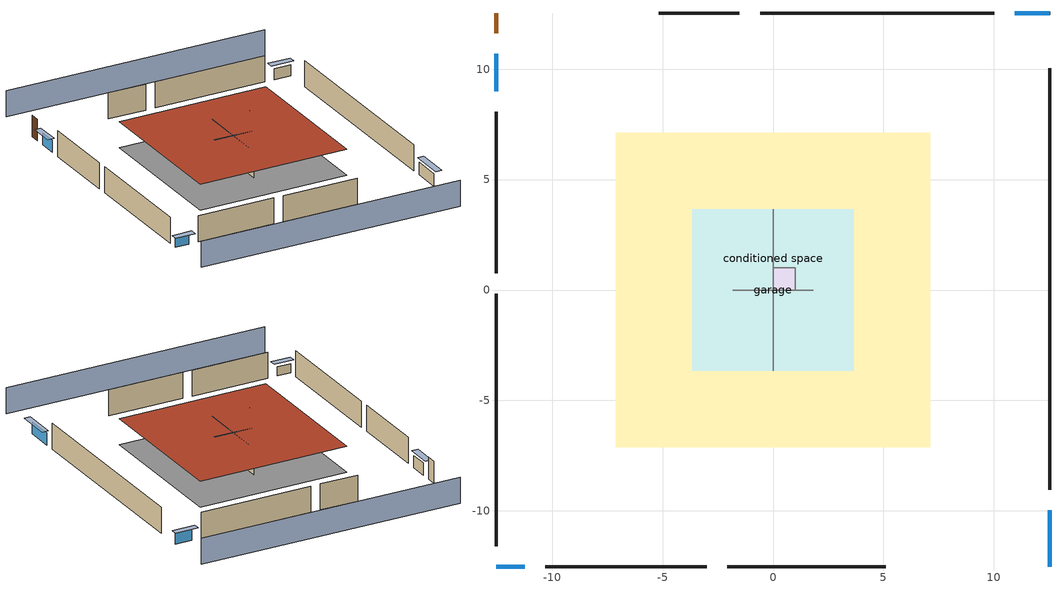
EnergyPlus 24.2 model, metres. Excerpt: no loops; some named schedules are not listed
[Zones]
central ac and furnace airloop ret air zone
 floor adiabatic (AdiabaticConst): 0,0 0,1 1,1 1,0 z0
 wall adiabatic (AdiabaticConst): 0,1 0,0 1,0 1,1 0,1 z0:1
 ceiling adiabatic (AdiabaticConst): 1,0 1,1 0,1 0,0 z1
conditioned space
 floor foundation (Slab2 construction): -7.11,-7.11 -7.11,7.11 7.11,7.11 7.11,-7.11 z0
 wall outside (AdiabaticWallConstruction 1): -12.54,12.54 -12.54,11.63 z0:2.03
 wall outside (AdiabaticWallConstruction): 12.54,-12.54 12.54,-9.98 z0:1.16; -12.54,-12.54 -11.24,-12.54 z0:0.85; -12.54,10.7 -12.54,9.01 z0:1.13; 12.54,12.54 10.95,12.54 z0:1.04
 wall outside (Wall3 construction): 12.54,-9.05 12.54,10.04 z0:2.44
 wall outside (Wall4 construction): -2.06,-12.54 5.11,-12.54 z0:2.44
 wall outside (Wall7 construction): -12.54,-0.16 -12.54,-11.61 z0:2.44
 wall outside (Wall8 construction): 10.02,12.54 -0.59,12.54 z0:2.44
 wall to garage (Wall5 construction): 0,3.66 0,-3.66 z0:2.44
 wall to garage (Wall6 construction): -1.83,0 1.83,0 z0:2.44
 window (WindowConstruction): 12.54,-12.54 12.54,-9.98 z0:1.16
 window (WindowConstruction 1): -12.54,-12.54 -11.24,-12.54 z0:0.85
 window (WindowConstruction 2): -12.54,10.7 -12.54,9.01 z0:1.13
 window (WindowConstruction 3): 12.54,12.54 10.95,12.54 z0:1.04
 door (Door): -12.54,12.54 -12.54,11.63 z0:2.03
 roof outside (Roof2 construction): -7.11,7.11 -7.11,-7.11 7.11,-7.11 7.11,7.11 z2.44
garage
 floor foundation (Slab1 construction): -3.66,-3.66 -3.66,3.66 3.66,3.66 3.66,-3.66 z0
 wall outside (Wall1 construction): -10.31,-12.54 -2.99,-12.54 z0:2.44
 wall outside (Wall2 construction): -12.54,8.08 -12.54,0.77 z0:2.44
 wall outside (Wall9 construction): -1.52,12.54 -5.17,12.54 z0:2.44
 roof outside (Roof1 construction): -3.66,3.66 -3.66,-3.66 3.66,-3.66 3.66,3.66 z2.44
shading: 12.54,17.12 -12.54,17.12 / -12.54,-17.12 12.54,-17.12 z0:2.44; 12.54,-9.67 12.54,-12.85 13.15,-12.85 13.15,-9.67 z1.46; -10.93,-12.54 -12.85,-12.54 -12.85,-13.15 -10.93,-13.15 z1.16; -12.54,8.71 -12.54,11.01 -13.15,11.01 -13.15,8.71 z1.43; 10.64,12.54 12.85,12.54 12.85,13.15 10.64,13.15 z1.34
[Building]
Building 1: Terrain=Suburbs
[Site:Location]
Portland Intl Arpt_OR: Latitude {deg}=45.59; Longitude {deg}=-122.6; Time Zone {hr}=-8; Elevation {m}=33; Keep Site Location Information=Yes
[Site:GroundTemperature:Shallow]
10.2558, 8.96328, 8.85977, 9.47314, 11.9355, 14.3863, 16.5111, 17.8571, 17.9714, 16.8767, 14.8061, 12.4304
[Site:WaterMainsTemperature]
Calculation Method=Schedule; Temperature Schedule=mains temperature schedule
[Material] Roughness=Rough; Thermal Absorptance=0.9
Name | Thickness {m} | Conductivity {W/m-K} | Density {kg/m3} | Specific Heat {J/kg-K} | Solar Absorptance | Visible Absorptance
asphalt or fiberglass shingles | 0.00635 | 0.162714 | 1121.4 | 1465.45 | 0.85 | 0.85
concrete 4.0 in. | 0.1016 | 1.803125 | 2242.8 | 837.4 | 0.7 | 0.7
door material | 0.04445 | 0.0612267 | 512.64 | 1214.23 | 0.7 | 0.7
floor covering | 0.0127 | 0.0450781 | 54.468 | 1339.84 | 0.9 | 0.9
furniture material conditioned space 1; furniture material garage 1 | 0.1524 | 0.115458 | 640.8 | 1214.23 | 0.6 | 0.6
gypsum board | 0.0127 | 0.160291 | 801 | 837.4 | 0.6 | 0.6
osb sheathing 0.5 in. | 0.0127 | 0.115458 | 512.64 | 1214.23 | 0.6 | 0.6
osb sheathing 0.5 in. 1; osb sheathing 0.5 in. 2; osb sheathing 0.5 in. 3 | 0.0127 | 0.115458 | 512.64 | 1214.23 | 0.7 | 0.7
osb sheathing 0.75 in. | 0.01905 | 0.115458 | 512.64 | 1214.23 | 0.7 | 0.7
roof rigid ins | 0.00254769 | 0.029427 | 32.04 | 1214.23 | 0.7 | 0.7
roof rigid ins 1 | 0.103632 | 0.029427 | 32.04 | 1214.23 | 0.7 | 0.7
roof stud and cavity | 0.2032 | 0.161866 | 78.34581 | 1123.46 | 0.7 | 0.7
wall rigid ins | 0.512978 | 0.029427 | 32.04 | 1214.23 | 0.7 | 0.7
wall stud and cavity | 0.1397 | 0.727959 | 139.0536 | 1170.24 | 0.6 | 0.6
wall stud and cavity 1 | 0.1397 | 0.550994 | 139.0536 | 1170.24 | 0.7 | 0.7
wall stud and cavity 2 | 0.1397 | 0.335416 | 139.0536 | 1170.24 | 0.7 | 0.7
wall stud and cavity 3 | 0.0889 | 0.380278 | 52.3479 | 1209.89 | 0.7 | 0.7
wall stud and cavity 4 | 0.0889 | 0.391764 | 83.0341 | 1211.67 | 0.7 | 0.7
wood siding | 0.0254 | 0.102417 | 544.68 | 1172.36 | 0.85 | 0.85
wood siding 1; wood siding 2 | 0.0254 | 0.102417 | 544.68 | 1172.36 | 0.7 | 0.7
[Material:NoMass]
Adiabatic: Roughness=Rough; Thermal Resistance {m2-K/W}=176.1; Thermal Absorptance=0.9; Solar Absorptance=0.7; Visible Absorptance=0.7
[WindowMaterial:SimpleGlazingSystem]
WindowMaterial: U-Factor {W/m2-K}=2.78222; Solar Heat Gain Coefficient=0.56
[Construction]
AdiabaticConst: Adiabatic
AdiabaticWallConstruction: wood siding 1, wall rigid ins, wall stud and cavity 3, gypsum board
AdiabaticWallConstruction 1: wood siding 2, wall rigid ins, wall stud and cavity 3, gypsum board
Door: door material
furniture construction conditioned space 1: furniture material conditioned space 1
furniture construction garage 1: furniture material garage 1
PartitionWallConstruction: gypsum board, wall stud and cavity 4, gypsum board
Roof1 construction: asphalt or fiberglass shingles, roof rigid ins, osb sheathing 0.5 in.
Roof2 construction: asphalt or fiberglass shingles, roof rigid ins 1, osb sheathing 0.75 in., roof stud and cavity, gypsum board
Slab1 construction: concrete 4.0 in.
Slab2 construction: concrete 4.0 in., floor covering
Wall1 construction; Wall2 construction: wood siding, osb sheathing 0.5 in. 1, wall stud and cavity
Wall3 construction; Wall4 construction: wood siding, osb sheathing 0.5 in. 1, wall stud and cavity 1, gypsum board
Wall5 construction: osb sheathing 0.5 in. 2, wall stud and cavity 2, gypsum board
Wall6 construction: osb sheathing 0.5 in. 3, wall stud and cavity 2, gypsum board
Wall7 construction; Wall8 construction: wood siding, osb sheathing 0.5 in. 2, wall stud and cavity 1, gypsum board
Wall9 construction: wood siding, osb sheathing 0.5 in. 2, wall stud and cavity
WindowConstruction; WindowConstruction 1; WindowConstruction 2; WindowConstruction 3: WindowMaterial
[Zone] Multiplier=1
Name | Volume {m3} | Part of Total Floor Area
central ac and furnace airloop ret air zone | 1 | No
conditioned space | 493.619 | Yes
garage | 130.484 | Yes
[Space]
Name | Zone | Space Type | Volume {m3}
central ac and furnace airloop ret air space | central ac and furnace airloop ret air zone | Plenum Space Type
conditioned space 1 | conditioned space |  | 493.619
garage 1 | garage |  | 130.484
[SpaceList]
Plenum Space Type: central ac and furnace airloop ret air space
[OtherEquipment] Design Level Calculation Method=EquipmentLevel
Name | Fuel Type | Zone or ZoneList or Space or SpaceList | Schedule | Design Level {W} | Fraction Latent | Fraction Radiant | Fraction Lost
central ac and furnace airloop_0 RetCondToRP; central ac and furnace airloop_0 RetSensLkToRP | None | central ac and furnace airloop ret air space | Always On Discrete | 0 | 0 | 0 | 0
central ac and furnace airloop_0 RetLatLkToRP | None | central ac and furnace airloop ret air space | Always On Discrete | 0 | 1 | 0 | 0
central ac and furnace airloop_0 SupCondToLv; central ac and furnace airloop_0 SupSensLkToCond; mech vent house fan sensible load | None | conditioned space 1 | Always On Discrete | 0 | 0 | 0 | 0
central ac and furnace airloop_0 SupLatLkToCond; mech vent house fan latent load | None | conditioned space 1 | Always On Discrete | 0 | 1 | 0 | 0
clothes dryer 1 | Electricity | conditioned space 1 | clothes_dryer | 0 | 0.015 | 0.081 | 0.85
cooking range 1 | Electricity | conditioned space 1 | cooking_range | 0 | 0.08 | 0.432 | 0.2
general water use latent | None | conditioned space 1 | general water use schedule | 99.529 | 1 | 0 | 0
general water use sensible | None | conditioned space 1 | general water use schedule | -98.09 | 0 | 0.6 | 0
misc lighting | NaturalGas | conditioned space 1 | misc lighting schedule | 184.905 | 0 | 0 | 1
central ac and furnace airloop_0 RetCondToDZ; central ac and furnace airloop_0 SupCondToDZ; central ac and furnace airloop_0 SupSensLkToDZ; water heater sens | None | garage 1 | Always On Discrete | 0 | 0 | 0 | 0
central ac and furnace airloop_0 SupLatLkToDZ; water heater lat | None | garage 1 | Always On Discrete | 0 | 1 | 0 | 0
water heater energy adjustment1 | Electricity | garage 1 | Always On Discrete | 0.01 | 0 | 0 | 1
[SurfaceProperty:ExposedFoundationPerimeter] Exposed Perimeter Calculation Method=TotalExposedPerimeter
Name | Total Exposed Perimeter {m}
Slab2 | 52.21224
Slab1 | 18.288
[SurfaceProperty:IncidentSolarMultiplier] Incident Solar Multiplier=1; Incident Solar Multiplier Schedule=trans schedule winter=0.85 summer=0.7
Window1; Window2; Window3; Window4
[InternalMass]
Name | Construction | Zone or ZoneList | Space or SpaceList | Surface Area {m2}
furniture mass conditioned space 1 | furniture construction conditioned space 1 | conditioned space | conditioned space 1 | 80.97429
partition wall mass | PartitionWallConstruction | conditioned space | conditioned space 1 | 202.436
furniture mass garage 1 | furniture construction garage 1 | garage | garage 1 | 5.35122
[Lights] Design Level Calculation Method=LightingLevel; Return Air Fraction=0; Fraction Radiant=0.6; Fraction Visible=0.2; Fraction Replaceable=1
Name | Zone or ZoneList or Space or SpaceList | Schedule | Lighting Level {W}
interior lighting | conditioned space 1 | lighting_interior | 355.679
garage lighting | garage 1 | lighting_garage | 11.785
[People]
occupants: Zone or ZoneList or Space or SpaceList=conditioned space 1; Number of People Schedule=occupants; Number of People Calculation Method=People; Number of People=5; Fraction Radiant=0.314171; Sensible Heat Fraction=0.56303; Activity Level Schedule=occupants activity schedule; Carbon Dioxide Generation Rate {m3/s-W}=0; Enable ASHRAE 55 Comfort Warnings=No; Mean Radiant Temperature Calculation Type=EnclosureAveraged
[ElectricEquipment] Design Level Calculation Method=EquipmentLevel
Name | Zone or ZoneList or Space or SpaceList | Schedule | Design Level {W} | Fraction Latent | Fraction Radiant | Fraction Lost
ceiling fan | conditioned space 1 | ceiling_fan | 18.5819 | 0 | 0.558 | 0
clothes dryer | conditioned space 1 | clothes_dryer | 5006.98 | 0.015 | 0.081 | 0.85
clothes washer | conditioned space 1 | clothes_washer | 292.465 | 0.03 | 0.162 | 0.7
cooking range | conditioned space 1 | cooking_range | 1254.91 | 0.08 | 0.432 | 0.2
dishwasher | conditioned space 1 | dishwasher | 290.987 | 0.3 | 0.18 | 0.4
fridge | conditioned space 1 | fridge schedule | 43.7215 | 0 | 0.6 | 0
mech vent bath fan 0 | conditioned space 1 | mech vent bath fan 0 schedule | 30 | 0 | 0 | 1
mech vent house fan | conditioned space 1 | mech vent house fan schedule | 0 | 0 | 0 | 1
mech vent house fan cfis | conditioned space 1 | mech vent house fan cfis schedule | 0 | 0 | 0 | 0
mech vent range fan 0 | conditioned space 1 | mech vent range fan 0 schedule | 30 | 0 | 0 | 1
misc permanent spa heater | conditioned space 1 | misc permanent spa heater schedule | 565.761 | 0 | 0 | 1
misc permanent spa pump | conditioned space 1 | misc permanent spa pump schedule | 591.647 | 0 | 0 | 1
misc plug loads | conditioned space 1 | plug_loads_other | 471.775 | 0.021 | 0.558 | 0.049
misc tv | conditioned space 1 | plug_loads_tv | 571.867 | 0 | 0.6 | 0
whole house fan | conditioned space 1 | Always On Discrete | 0 | 0 | 0 | 1
freezer | garage 1 | freezer schedule | 194.914 | 0 | 0.6 | 0
fridge 1 | garage 1 | fridge schedule 1 | 90.9498 | 0 | 0.6 | 0
[ZoneInfiltration:DesignFlowRate] Schedule=Always On Discrete; Design Flow Rate Calculation Method=Flow/Zone; Design Flow Rate {m3/s}=0
Name | Zone or ZoneList or Space or SpaceList
infil flow; natural vent flow; whole house fan flow | conditioned space 1
garage 1 duct leakage imbalance infil flow | garage 1
[ZoneMixing] Schedule=Always On Continuous; Design Flow Rate Calculation Method=Flow/Zone; Design Flow Rate {m3/s}=0
Name | Zone or Space | Source Zone or Space
central ac and furnace airloop_0 ZoneMixDZToCond mix | conditioned space | garage
central ac and furnace airloop_0 ZoneMixCondToDZ mix | garage | conditioned space
[ZoneInfiltration:EffectiveLeakageArea]
infil garage 1: Zone or Space=garage 1; Schedule=Always On Discrete; Effective Air Leakage Area {cm2}=407.755; Stack Coefficient=0.000129147; Wind Coefficient=4.38083e-05
[AvailabilityManager:Scheduled]
central ac and furnace airloop Availability Manager: Schedule=Always On Discrete
[AirLoopHVAC:ReturnPlenum]
Air Loop HVAC Return Plenum 1: Zone=central ac and furnace airloop ret air zone
[WaterUse:Equipment]
dishwasher: Peak Flow Rate {m3/s}=4.67694e-06; Flow Rate Fraction Schedule=hot_water_dishwasher
[Foundation:Kiva] Wall Height Above Grade {m}=0.1016; Wall Depth Below Slab {m}=0.2032
Name | Initial Indoor Air Temperature {C}
Foundation Kiva 1 | 13.4258
Foundation Kiva 2 | 18.3333
[Foundation:Kiva:Settings]
Soil Conductivity {W/m-K}=1.3848; Soil Density {kg/m3}=1842.3; Soil Specific Heat {J/kg-K}=418.7; Ground Solar Absorptivity=0.9; Ground Thermal Absorptivity=0.9; Ground Surface Roughness {m}=0.03; Far-Field Width {m}=40; Deep-Ground Boundary Condition=ZeroFlux; Deep-Ground Depth {m}=40; Minimum Cell Dimension {m}=0.2; Maximum Cell Growth Coefficient=3; Simulation Timestep=Timestep
[Exterior:Lights]
exterior lighting: Schedule=exterior lighting schedule; Design Level {W}=12.0218
[EnergyManagementSystem:GlobalVariable]
central_ac_and_furnace_airloop_0_DuctImbalLkExhFanEquivCond
central_ac_and_furnace_airloop_0_DuctImbalLkExhFanEquivDZ
central_ac_and_furnace_airloop_0_DuctImbalLkSupFanEquivCond
central_ac_and_furnace_airloop_0_DuctImbalLkSupFanEquivDZ
central_ac_and_furnace_airloop_0_DZ_T
central_ac_and_furnace_airloop_0_DZ_W
central_ac_and_furnace_airloop_0_RetCondToDZ
central_ac_and_furnace_airloop_0_RetCondToRP
central_ac_and_furnace_airloop_0_RetLatLkToRP
central_ac_and_furnace_airloop_0_RetSensLkToRP
central_ac_and_furnace_airloop_0_SupCondToDZ
central_ac_and_furnace_airloop_0_SupCondToLv
central_ac_and_furnace_airloop_0_SupLatLkToCond
central_ac_and_furnace_airloop_0_SupLatLkToDZ
central_ac_and_furnace_airloop_0_SupSensLkToCond
central_ac_and_furnace_airloop_0_SupSensLkToDZ
central_ac_and_furnace_airloop_0_ZoneMixCondToDZ
central_ac_and_furnace_airloop_0_ZoneMixDZToCond
central_ac_and_furnace_airloop_AH_MFR
central_ac_and_furnace_airloop_AH_Tout
central_ac_and_furnace_airloop_AH_VFR
central_ac_and_furnace_airloop_AH_Wout
central_ac_and_furnace_airloop_Fan_RTF
central_ac_and_furnace_airloop_RA_T
central_ac_and_furnace_airloop_Ra_W
infil_program_Qfan
infil_program_Qinf
natural_vent_program_Qnv
natural_vent_program_Qwhf
[EnergyManagementSystem:Sensor]
Name | Output:Variable or Output:Meter Index Key | Output:Variable or Output:Meter
airflow_gain | infil flow | Infiltration Sensible Heat Gain Energy
airflow_gain_1 | natural vent flow | Infiltration Sensible Heat Gain Energy
airflow_gain_2 | whole house fan flow | Infiltration Sensible Heat Gain Energy
airflow_loss | infil flow | Infiltration Sensible Heat Loss Energy
airflow_loss_1 | natural vent flow | Infiltration Sensible Heat Loss Energy
airflow_loss_2 | whole house fan flow | Infiltration Sensible Heat Loss Energy
central_ac_and_furnace_airloop_0_DZ_T_s | garage | Zone Air Temperature
central_ac_and_furnace_airloop_0_DZ_W_s | garage | Zone Mean Air Humidity Ratio
central_ac_and_furnace_airloop_AH_MFR_s | Node 5 | System Node Mass Flow Rate
central_ac_and_furnace_airloop_AH_Tout_s | Node 5 | System Node Temperature
central_ac_and_furnace_airloop_AH_VFR_s | Node 5 | System Node Current Density Volume Flow Rate
central_ac_and_furnace_airloop_AH_Wout_s | Node 5 | System Node Humidity Ratio
central_ac_and_furnace_airloop_RA_T_s | Node 8 | System Node Temperature
central_ac_and_furnace_airloop_Ra_W_s | Node 8 | System Node Humidity Ratio
clg_load_cond |  | Cooling:EnergyTransfer:Zone:CONDITIONED SPACE
clg_load_duct |  | Cooling:EnergyTransfer:Zone:CENTRAL AC AND FURNACE AIRLOOP RET AIR ZONE
clg_sp_s; clg_sp_s_1 | cooling setpoint | Schedule Value
clothes_dryer_exhaust_0_sch_s | clothes_dryer | Schedule Value
cool_season | cooling season schedule | Schedule Value
ducts_conv | central ac and furnace airloop_0 RetCondToRP | Other Equipment Convective Heating Energy
ducts_conv_1 | central ac and furnace airloop_0 RetLatLkToRP | Other Equipment Convective Heating Energy
ducts_conv_2 | central ac and furnace airloop_0 RetSensLkToRP | Other Equipment Convective Heating Energy
ducts_conv_3 | central ac and furnace airloop_0 SupCondToLv | Other Equipment Convective Heating Energy
ducts_conv_4 | central ac and furnace airloop_0 SupLatLkToCond | Other Equipment Convective Heating Energy
ducts_conv_5 | central ac and furnace airloop_0 SupSensLkToCond | Other Equipment Convective Heating Energy
ducts_rad | central ac and furnace airloop_0 RetCondToRP | Other Equipment Radiant Heating Energy
ducts_rad_1 | central ac and furnace airloop_0 RetLatLkToRP | Other Equipment Radiant Heating Energy
ducts_rad_2 | central ac and furnace airloop_0 RetSensLkToRP | Other Equipment Radiant Heating Energy
ducts_rad_3 | central ac and furnace airloop_0 SupCondToLv | Other Equipment Radiant Heating Energy
ducts_rad_4 | central ac and furnace airloop_0 SupLatLkToCond | Other Equipment Radiant Heating Energy
ducts_rad_5 | central ac and furnace airloop_0 SupSensLkToCond | Other Equipment Radiant Heating Energy
fridge_tin_s_1 | garage | Zone Mean Air Temperature
htg_load_cond |  | Heating:EnergyTransfer:Zone:CONDITIONED SPACE
htg_load_duct |  | Heating:EnergyTransfer:Zone:CENTRAL AC AND FURNACE AIRLOOP RET AIR ZONE
htg_sp_s; htg_sp_s_1 | heating setpoint | Schedule Value
ig_ee_conv | ceiling fan | Electric Equipment Convective Heating Energy
ig_ee_conv_1 | clothes dryer | Electric Equipment Convective Heating Energy
ig_ee_conv_10 | whole house fan | Electric Equipment Convective Heating Energy
ig_ee_conv_3 | cooking range | Electric Equipment Convective Heating Energy
ig_ee_conv_4 | dishwasher | Electric Equipment Convective Heating Energy
ig_ee_conv_5 | fridge | Electric Equipment Convective Heating Energy
ig_ee_conv_6 | misc permanent spa heater | Electric Equipment Convective Heating Energy
ig_ee_conv_7 | misc permanent spa pump | Electric Equipment Convective Heating Energy
ig_ee_conv_8 | misc plug loads | Electric Equipment Convective Heating Energy
ig_ee_conv_9 | misc tv | Electric Equipment Convective Heating Energy
ig_ee_rad | ceiling fan | Electric Equipment Radiant Heating Energy
ig_ee_rad_1 | clothes dryer | Electric Equipment Radiant Heating Energy
ig_ee_rad_10 | whole house fan | Electric Equipment Radiant Heating Energy
ig_ee_rad_3 | cooking range | Electric Equipment Radiant Heating Energy
ig_ee_rad_4 | dishwasher | Electric Equipment Radiant Heating Energy
ig_ee_rad_5 | fridge | Electric Equipment Radiant Heating Energy
ig_ee_rad_6 | misc permanent spa heater | Electric Equipment Radiant Heating Energy
ig_ee_rad_7 | misc permanent spa pump | Electric Equipment Radiant Heating Energy
ig_ee_rad_8 | misc plug loads | Electric Equipment Radiant Heating Energy
ig_ee_rad_9 | misc tv | Electric Equipment Radiant Heating Energy
ig_lgt_conv | interior lighting | Lights Convective Heating Energy
ig_lgt_rad | interior lighting | Lights Radiant Heating Energy
ig_lgt_vis | interior lighting | Lights Visible Radiation Heating Energy
ig_oe_conv | clothes dryer 1 | Other Equipment Convective Heating Energy
ig_oe_conv_1 | cooking range 1 | Other Equipment Convective Heating Energy
ig_oe_conv_2 | general water use latent | Other Equipment Convective Heating Energy
ig_oe_conv_3 | general water use sensible | Other Equipment Convective Heating Energy
ig_oe_conv_4 | misc lighting | Other Equipment Convective Heating Energy
ig_oe_rad | clothes dryer 1 | Other Equipment Radiant Heating Energy
ig_oe_rad_1 | cooking range 1 | Other Equipment Radiant Heating Energy
ig_oe_rad_2 | general water use latent | Other Equipment Radiant Heating Energy
ig_oe_rad_3 | general water use sensible | Other Equipment Radiant Heating Energy
ig_oe_rad_4 | misc lighting | Other Equipment Radiant Heating Energy
ig_ppl_conv | occupants | People Convective Heating Energy
ig_ppl_rad | occupants | People Radiant Heating Energy
im_conv | furniture mass conditioned space 1 | Surface Inside Face Convection Heat Gain Energy
im_conv_1 | partition wall mass | Surface Inside Face Convection Heat Gain Energy
im_ig | furniture mass conditioned space 1 | Surface Inside Face Internal Gains Radiation Heat Gain Energy
im_ig_1 | partition wall mass | Surface Inside Face Internal Gains Radiation Heat Gain Energy
im_lgt | furniture mass conditioned space 1 | Surface Inside Face Lights Radiation Heat Gain Energy
im_lgt_1 | partition wall mass | Surface Inside Face Lights Radiation Heat Gain Energy
im_sol | furniture mass conditioned space 1 | Surface Inside Face Solar Radiation Heat Gain Energy
im_sol_1 | partition wall mass | Surface Inside Face Solar Radiation Heat Gain Energy
im_surf | furniture mass conditioned space 1 | Surface Inside Face Net Surface Thermal Radiation Heat Gain Energy
im_surf_1 | partition wall mass | Surface Inside Face Net Surface Thermal Radiation Heat Gain Energy
mech_vent_bath_fan_0_sch_s | mech vent bath fan 0 schedule | Schedule Value
mech_vent_range_fan_0_sch_s | mech vent range fan 0 schedule | Schedule Value
mv_conv | mech vent bath fan 0 | Electric Equipment Convective Heating Energy
mv_conv_1 | mech vent house fan | Electric Equipment Convective Heating Energy
mv_conv_2 | mech vent house fan cfis | Electric Equipment Convective Heating Energy
mv_conv_3 | mech vent range fan 0 | Electric Equipment Convective Heating Energy
mv_conv_4 | mech vent house fan latent load | Other Equipment Convective Heating Energy
mv_conv_5 | mech vent house fan sensible load | Other Equipment Convective Heating Energy
mv_rad | mech vent bath fan 0 | Electric Equipment Radiant Heating Energy
mv_rad_1 | mech vent house fan | Electric Equipment Radiant Heating Energy
mv_rad_2 | mech vent house fan cfis | Electric Equipment Radiant Heating Energy
mv_rad_3 | mech vent range fan 0 | Electric Equipment Radiant Heating Energy
mv_rad_4 | mech vent house fan latent load | Other Equipment Radiant Heating Energy
mv_rad_5 | mech vent house fan sensible load | Other Equipment Radiant Heating Energy
natural_vent_s | natural vent schedule | Schedule Value
out_pb_s |  | Site Outdoor Air Barometric Pressure
out_wt_s |  | Site Outdoor Air Humidity Ratio
site_vw_s |  | Site Wind Speed
ss_back_out | Window1 | Surface Window Shortwave from Zone Back Out Window Heat Transfer Rate
ss_back_out_1 | Window2 | Surface Window Shortwave from Zone Back Out Window Heat Transfer Rate
ss_back_out_2 | Window3 | Surface Window Shortwave from Zone Back Out Window Heat Transfer Rate
ss_back_out_3 | Window4 | Surface Window Shortwave from Zone Back Out Window Heat Transfer Rate
ss_conv | Door1 | Surface Inside Face Convection Heat Gain Energy
ss_conv_1 | Window1 | Surface Inside Face Convection Heat Gain Energy
ss_conv_2 | Window2 | Surface Inside Face Convection Heat Gain Energy
ss_conv_3 | Window3 | Surface Inside Face Convection Heat Gain Energy
ss_conv_4 | Window4 | Surface Inside Face Convection Heat Gain Energy
ss_ig | Door1 | Surface Inside Face Internal Gains Radiation Heat Gain Energy
ss_ig_1 | Window1 | Surface Inside Face Internal Gains Radiation Heat Gain Energy
ss_ig_2 | Window2 | Surface Inside Face Internal Gains Radiation Heat Gain Energy
ss_ig_3 | Window3 | Surface Inside Face Internal Gains Radiation Heat Gain Energy
ss_ig_4 | Window4 | Surface Inside Face Internal Gains Radiation Heat Gain Energy
ss_lgt | Door1 | Surface Inside Face Lights Radiation Heat Gain Energy
ss_sol | Door1 | Surface Inside Face Solar Radiation Heat Gain Energy
ss_surf | Door1 | Surface Inside Face Net Surface Thermal Radiation Heat Gain Energy
ss_surf_1 | Window1 | Surface Inside Face Net Surface Thermal Radiation Heat Gain Energy
ss_surf_2 | Window2 | Surface Inside Face Net Surface Thermal Radiation Heat Gain Energy
ss_surf_3 | Window3 | Surface Inside Face Net Surface Thermal Radiation Heat Gain Energy
ss_surf_4 | Window4 | Surface Inside Face Net Surface Thermal Radiation Heat Gain Energy
ss_trans_in | Window1 | Surface Window Transmitted Solar Radiation Rate
ss_trans_in_1 | Window2 | Surface Window Transmitted Solar Radiation Rate
ss_trans_in_2 | Window3 | Surface Window Transmitted Solar Radiation Rate
ss_trans_in_3 | Window4 | Surface Window Transmitted Solar Radiation Rate
ss_trans_out | Window1 | Surface Inside Face Initial Transmitted Diffuse Transmitted Out Window Solar Radiation Rate
ss_trans_out_1 | Window2 | Surface Inside Face Initial Transmitted Diffuse Transmitted Out Window Solar Radiation Rate
ss_trans_out_2 | Window3 | Surface Inside Face Initial Transmitted Diffuse Transmitted Out Window Solar Radiation Rate
ss_trans_out_3 | Window4 | Surface Inside Face Initial Transmitted Diffuse Transmitted Out Window Solar Radiation Rate
